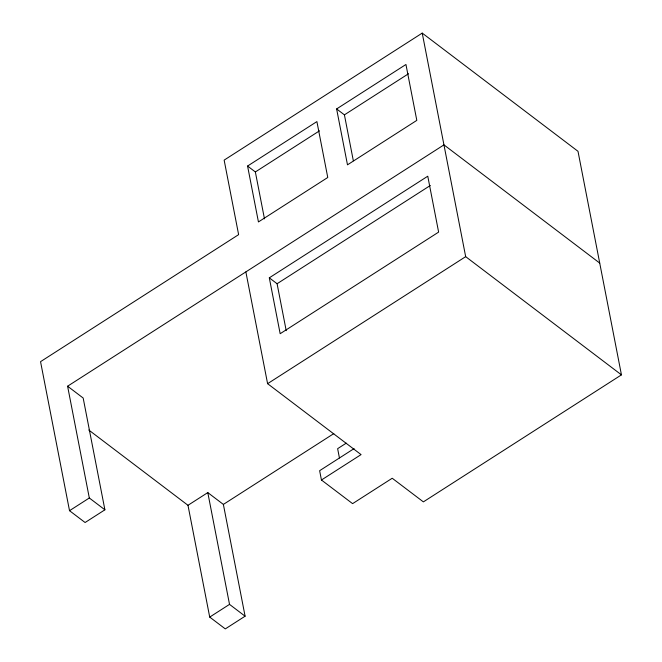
<?xml version="1.0" encoding="UTF-8"?>
<svg xmlns="http://www.w3.org/2000/svg" width="662" height="662" viewBox="0 0 662 662"><rect width="100%" height="100%" fill="white"/><g stroke="black" fill="none" stroke-linecap="round" stroke-linejoin="round"><path stroke-width="0.99" d="M354.087 448.596L319.638 470.69L321.442 480.008L352.598 503.641L392.218 478.245L423.374 501.879L621.452 374.866L578 151.308L422.224 33.1L224.145 160.121L238.626 234.638L40.547 361.659L69.518 510.692L85.092 522.517L104.902 509.814L83.172 398.036L67.598 386.211L443.954 144.879L599.722 263.087M247.571 166.046L316.899 121.593L327.764 177.482L258.437 221.935L247.571 166.046L255.358 171.955L264.477 218.865M336.619 108.94L405.947 64.487L416.812 120.376L347.484 164.83L336.619 108.94L344.414 114.857L353.334 160.767M255.358 171.955L319.489 130.836M344.414 114.857L408.537 73.73M269.302 277.825L427.768 176.208L438.625 232.105L280.167 333.714L269.302 277.825L277.088 283.733L286.207 330.644M277.088 283.733L430.333 185.476M69.518 510.692L89.32 497.989L67.598 386.211M321.442 480.008L361.063 454.604L267.597 383.679L465.676 256.657L422.224 33.1M187.983 505.296L207.794 492.594L223.375 504.419L245.097 616.198L225.295 628.9L209.713 617.083L187.983 505.296L88.782 430.019M223.375 504.419L333.813 433.602M346.243 443.151L337.637 448.671L339.44 457.988M209.713 617.083L229.524 604.381L207.794 492.594M465.676 256.657L621.452 374.866M89.32 497.989L104.902 509.814M229.524 604.381L245.097 616.198M245.867 271.9L267.597 383.679"/></g></svg>
